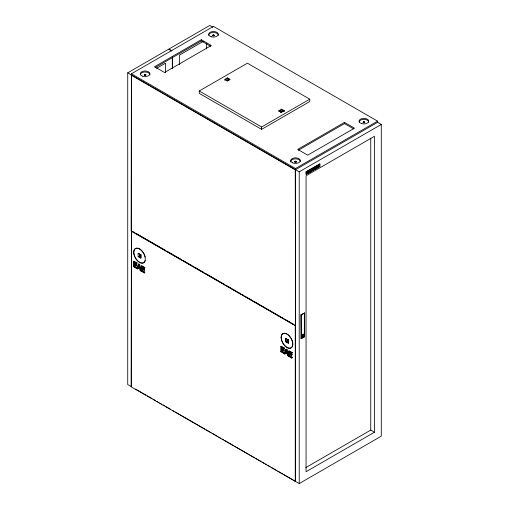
<?xml version="1.0" encoding="UTF-8"?>
<svg xmlns="http://www.w3.org/2000/svg" width="509" height="509" viewBox="0 0 509 509"><rect width="100%" height="100%" fill="white"/><g stroke="black" fill="none" stroke-linecap="round" stroke-linejoin="round"><path stroke-width="0.76" d="M309.504 171.151L308.492 171.438L308.88 171.838L309.65 171.457L308.772 172.487L309.58 172.182L308.969 172.163M310.236 171.425A1.336 0.77 -60 0 0 310.433 171.329C312.132 170.133 309.294 169.382 310.229 171.87L310.465 171.686A1.336 0.77 -60 0 0 310.827 171.558L311.381 170.47L310.465 170.833L309.835 170.248L310.465 170.33L310.465 170.833M137.315 268.924L138.283 267.429L137.837 268.625L137.315 268.924L136.647 268.542L138.321 264.298L138.842 263.999L139.651 264.47L141.324 270.642L140.802 270.941L140.102 270.54L139.657 268.822L137.761 267.734M284.735 354.041L285.708 352.546L285.256 353.736L284.735 354.041L284.073 353.653L285.74 349.416L286.262 349.11L287.076 349.581L288.743 355.753L288.221 356.052L287.528 355.651L287.076 353.94L285.186 352.845M137.945 267.244L139.231 264.928L137.945 267.244L139.472 268.128L138.709 265.234M285.371 352.362L286.128 350.345L286.898 353.24L287.413 352.941L285.886 352.056L285.371 352.362L286.898 353.24M285.886 352.056L286.395 350.714M137.449 267.537L138.842 263.999M284.073 353.653L284.588 353.354L285.702 350.529M307.608 173.384L306.965 173.308L306.965 171.966L307.716 172.697L307.608 173.384L307.213 172.627L308.734 172.736L307.512 172.246L308.295 171.196L308.683 171.418L307.907 172.468L307.512 172.246M307.213 172.436L308.295 171.196M308.683 171.418L307.608 172.659L307.213 171.819M313.13 170.197L313.003 169.414L312.494 170.566L312.106 170.337L312.106 169.586L312.698 169.198L312.742 169.968L313.372 170.057C314.32 168.441 310.388 169.923 312.984 169.179M310.465 171.552C310.744 169.274 311.801 172.099 310.076 171.329L310.7 170.369L310.236 171.278M308.505 171.603C310.42 170.407 307.582 172.29 308.721 172.316M308.893 171.832L309.854 171.24L309.892 172.067L309.268 171.87M309.657 171.673L309.167 172.347L309.657 171.953L309.268 171.45L308.639 172.112L309.268 171.73L309.892 172.067M131.417 230.971L131.144 386.827L299.222 483.55L381.273 436.175L381.273 124.457L377.583 122.325L377.583 121.142L213.475 26.398L131.417 73.773L131.417 386.675L127.727 384.543L127.727 72.825L168.619 49.214L171.692 50.989M131.144 231.131L295.525 325.715L131.144 230.812L131.417 74.957M201.303 39.74L154.532 66.743L164.515 72.507L211.286 45.505L201.303 39.74L201.303 40.924L155.22 67.532M144.384 75.37L145.739 74.581M156.626 68.295L165.47 63.192L165.47 72.711M203.231 41.388L179.422 55.137L179.422 64.656M199.248 90.984L247.387 63.192L309.752 99.191L309.752 101.565L261.613 129.356L199.248 93.351L199.248 90.984L261.613 126.983L309.752 99.191M227.421 77.877L224.685 79.455L227.421 81.033L230.157 79.455L227.421 77.877L227.421 78.666L224.685 80.244M226.467 80.638L228.325 79.9L226.753 80.804M227.275 80.816L228.325 80.212L228.038 79.735M278.843 111.509L278.843 110.72L281.579 109.142L284.315 110.72L284.315 111.509M279.524 111.115L281.579 109.931L283.628 111.115M281.432 112.082L282.482 111.166L280.624 111.904L280.911 112.387M280.624 112.222L282.482 111.166M284.315 110.72L281.579 112.298L278.843 110.72M344.485 122.408L297.714 149.411L307.697 155.175L354.468 128.173L344.485 122.408L344.485 123.592L298.401 150.193M138.124 253.317L140.993 254.818L140.859 258.05L138.124 256.472L138.124 253.317L140.993 254.818M138.124 256.472L140.993 257.974M133.358 261.441L133.88 261.136L136.978 262.924L136.457 263.84L134.02 262.434L134.02 263.859L136.291 265.17L136.813 264.871L136.291 265.787L134.02 264.476L134.02 266.411L136.457 267.817L136.978 267.518L136.457 268.434L133.358 266.646L133.358 261.441L136.978 263.541M131.417 73.773L295.525 168.517L377.583 121.142M131.144 75.116L295.252 169.86L377.856 122.173M134.02 263.859L134.541 263.56L136.813 264.871M136.978 262.924L136.457 263.84M133.358 266.646L133.88 266.341M134.02 266.411L134.541 266.112L136.978 267.518M127.727 72.825L299.222 171.832L381.273 124.457M138.321 264.298L139.129 264.769L139.651 264.47M136.647 268.542L137.169 268.243M141.273 266.003L141.788 265.704L144.887 267.492L144.365 268.408L141.928 267.002L141.928 268.428L144.2 269.738L144.721 269.439L144.2 270.355L141.928 269.045L141.928 270.973L144.365 272.385L144.887 272.086L144.365 272.996L141.273 271.208L141.273 266.003L144.365 267.791L144.887 267.492M306.055 171.832L319.868 164.013L319.868 166.386L306.195 174.282L306.055 171.832L319.868 164.013M316.254 168.396C315.434 167.525 317.043 168.912 315.16 169.026L314.766 168.803L315.02 167.315L315.408 168.721M317.152 166.08L317.406 165.934C318.246 167.162 315.376 169.001 316.038 166.723L316.681 166.806C316 168.842 318.322 167.372 317.546 166.309L317.152 166.08C317.915 167.137 315.644 168.625 316.286 166.583M313.589 168.294C315.046 167.226 313.449 169.777 313.589 168.294C314.969 167.741 314.766 169.274 313.589 168.829M311.279 169.809L311.909 169.898L311.279 169.809L311.667 171.043L311.871 169.472L312.494 169.669M317.673 167.047A2.806 1.622 -60 0 0 318.29 166.793L318.933 165.896L317.972 165.864L318.882 165.145L317.731 165.959L317.807 166.303L318.679 166.112L317.673 166.818L318.061 167.27A2.806 1.622 -60 0 0 318.679 167.016L319.347 166.227L318.354 166.258L319.27 165.584L318.882 165.145M306.965 171.966L307.608 172.042M313.589 168.982L314.467 167.843L313.334 168.288L313.722 168.511C315.376 166.939 314.925 169.72 313.589 168.982L313.589 169.484M314.766 167.461L315.408 167.537M316.038 166.723L316.681 166.806M317.546 166.309L317.794 166.163C318.634 167.385 315.765 169.223 316.426 166.952M312.494 169.554L312.494 170.566M141.928 268.428L142.45 268.128L144.721 269.439M308.339 172.513L308.015 172.697L308.403 172.926M311.279 170.814L311.909 170.903M312.106 170.337L312.259 170.7M312.742 169.968L313.372 170.057M317.673 166.818C320.638 166.939 316.483 166.29 319.27 165.368M306.055 174.199L319.868 166.386M141.273 271.208L141.788 270.909M141.928 270.973L142.45 270.673L144.887 272.086M300.927 314.861L304.624 313.048L304.624 336.729L301.201 338.708L300.927 314.861L304.624 313.048M295.525 325.404L295.252 169.86M285.543 338.428L288.412 339.929L288.279 343.168L285.543 341.59L285.543 338.428L288.412 339.929M285.543 341.59L288.412 343.085M280.783 346.553L281.305 346.254L284.404 348.041L283.882 348.958L281.439 347.545L281.439 348.977L283.717 350.287L284.238 349.988L283.717 350.898L281.439 349.588L281.439 351.522L283.882 352.928L284.404 352.629L283.882 353.545L280.783 351.757L280.783 346.553L283.882 348.341L284.404 348.041M281.439 347.545L281.961 347.246L281.961 348.671L284.238 349.988M281.439 348.977L281.961 348.671M281.439 349.588L281.961 349.289L281.961 351.223L284.404 352.629M300.927 338.549L304.624 336.729M280.783 351.757L281.305 351.458M281.439 351.522L281.961 351.223M285.74 349.416L286.554 349.88L287.076 349.581M288.692 351.121L289.214 350.816L292.312 352.603L291.791 353.52L289.347 352.113L289.347 353.539L291.625 354.849L292.147 354.55L291.625 355.467L289.347 354.156L289.347 356.09L291.791 357.496L292.312 357.197L291.791 358.113L288.692 356.325L288.692 351.121L291.791 352.909L292.312 352.603M289.347 353.539L289.869 353.24L292.147 354.55M289.347 354.156L289.869 353.857L289.869 355.791L292.312 357.197M287.528 355.651L288.049 355.352M288.692 356.325L289.214 356.02M289.347 356.09L289.869 355.791M305.782 467.599L370.743 430.099L374.433 432.23L374.433 136.304L306.055 175.783L306.055 471.709L374.433 432.23M307.907 172.468L308.734 172.736M212.857 27.225L209.778 25.45L168.893 49.055L171.966 50.836M201.303 40.924L210.618 46.306M344.485 123.592L353.8 128.968M227.421 78.666L229.476 79.849M282.482 111.477L282.196 111M318.863 165.368L319.27 165.584M317.406 165.934L317.794 166.163M311.871 169.472L312.494 169.809M310.076 170.108L310.465 170.33M310.076 170.75L310.465 170.973M310.076 171.463L310.452 171.743M309.268 171.317L309.657 171.539M308.492 171.438L308.88 171.667M307.99 171.374L308.378 171.597M307.213 172.627L307.608 172.85M133.479 231.843L134.853 232.638M136.227 233.434L159.572 246.91M160.946 247.705L165.749 250.479M167.124 251.268L171.934 254.042M173.308 254.837L175.363 256.027M176.738 256.822L181.548 259.596M182.916 260.385L191.155 265.144M192.529 265.94L193.904 266.729M195.278 267.524L203.517 272.283M204.892 273.072L218.622 281M219.996 281.795L224.8 284.569M226.174 285.364L230.984 288.139M232.358 288.927L234.414 290.117M235.788 290.913L237.162 291.708M238.536 292.497L240.598 293.687M241.966 294.482L243.34 295.271M244.714 296.066L252.954 300.825M254.328 301.614L277.672 315.096M279.047 315.885L283.857 318.659M285.225 319.455L290.035 322.229M291.409 323.024L293.464 324.214M138.467 266.945L139.485 267.53M140.624 270.234L141.324 270.642M284.588 353.354L285.256 353.736M135.579 389.073L145.879 395.022M147.247 395.811L152.057 398.585M153.432 399.38L155.487 400.57M156.861 401.359L158.235 402.155M159.61 402.943L161.665 404.133M163.039 404.929L164.413 405.718M165.788 406.513L170.591 409.287M172.646 410.477L174.021 411.266M175.395 412.061L204.911 429.106M206.285 429.895L211.089 432.669M212.463 433.464L217.267 436.238M218.641 437.027L220.702 438.217M222.077 439.012L223.451 439.801M224.819 440.597L233.058 445.35M234.433 446.145L248.163 454.073M249.531 454.861L254.341 457.636M255.709 458.431L260.519 461.205M261.887 462L263.948 463.19M265.323 463.979L266.697 464.774M268.065 465.563L270.126 466.753M271.501 467.548L276.304 470.322M277.679 471.111L282.482 473.885M283.857 474.681L294.838 481.024M286.554 349.88L288.221 356.052M139.129 264.769L140.802 270.941M370.743 138.136L370.743 430.099M319.735 163.936L319.735 166.303M315.16 167.684L315.16 169.026M313.977 168.517L313.977 169.058M313.977 169.211L313.722 169.853L313.722 168.511M311.667 170.031L311.667 171.043M311.514 169.669L311.514 170.68M307.353 172.188L307.353 173.531M306.195 171.908L306.195 174.282M304.35 312.889L304.35 336.576M301.201 315.02L301.201 338.708M299.222 171.832L299.222 483.55M295.525 168.517L295.525 481.419M295.252 325.875L295.252 481.578M291.791 352.909L291.791 353.52M291.791 357.496L291.791 358.113M291.625 354.849L291.625 355.467M289.869 351.814L289.869 353.24M288.279 340.006L288.279 343.168M285.683 338.351L285.683 341.507M283.882 348.341L283.882 348.958M283.882 352.928L283.882 353.545M283.717 350.287L283.717 350.898M281.579 109.142L281.579 109.931M261.613 126.983L261.613 129.356M206.635 43.392L206.635 48.947M172.583 57.549L172.583 68.683M172.309 56.913L172.309 68.842M144.365 267.791L144.365 268.408M144.365 272.385L144.365 272.996M144.2 269.738L144.2 270.355M142.45 266.697L142.45 268.128M142.45 268.739L142.45 270.673M140.859 254.894L140.859 258.05M136.457 267.817L136.457 268.434M136.291 265.17L136.291 265.787M134.541 262.135L134.541 263.56M134.541 264.177L134.541 266.112M145.237 260.583A8.22 4.746 60 0 1 136.291 259.176A8.22 4.746 60 0 1 136.291 248.182A8.22 4.746 60 0 1 145.237 257.109M292.083 340.266A8.22 4.746 60 0 1 287.725 347.774A8.22 4.746 60 0 1 281.477 335.577A8.22 4.746 60 0 1 290.785 337.734M291.154 338.345A8.22 4.746 60 0 1 291.81 339.618M290.715 161.926A4.835 2.793 0 0 1 295.048 158.872A4.835 2.793 0 0 1 300.335 161.372M359.068 122.173A4.835 2.793 0 0 1 363.903 119.38A4.835 2.793 0 0 1 368.739 122.173M208.639 35.318A4.835 2.793 0 0 1 213.475 32.525A4.835 2.793 0 0 1 218.31 35.318M140.261 74.798A4.835 2.793 0 0 1 145.097 72.004A4.835 2.793 0 0 1 149.932 74.798M145.809 75.192A0.821 0.477 0 0 1 144.989 75.427A0.821 0.477 0 0 1 144.302 75.078M144.302 74.829A0.821 0.477 0 0 1 144.989 74.486A0.821 0.477 0 0 1 145.809 74.715M213.061 35.891A0.821 0.477 0 0 1 212.845 35.172A0.821 0.477 0 0 1 214.104 35.172A0.821 0.477 0 0 1 213.882 35.891M364.699 122.453A0.821 0.477 0 0 1 364.011 122.796A0.821 0.477 0 0 1 363.191 122.567M363.191 122.09A0.821 0.477 0 0 1 364.011 121.855A0.821 0.477 0 0 1 364.699 122.205M295.939 162.218A0.821 0.477 0 0 1 294.705 161.849A0.821 0.477 0 0 1 295.805 161.359A0.821 0.477 0 0 1 296.111 162.142M303.16 336.277A1.355 0.783 -60 0 1 301.958 335.806A1.355 0.783 -60 0 1 303.313 334.114A1.355 0.783 -60 0 1 303.587 335.743M139.625 254.971L139.625 256.555L139.625 254.971M287.051 340.088L287.051 341.666L287.051 340.088M281.102 337.442A8.22 4.746 60 0 0 289.818 348.29A8.22 4.746 60 0 0 289.818 336.665A8.22 4.746 60 0 0 281.102 337.442M142.679 76.191A4.835 2.793 0 0 0 149.932 73.773A4.835 2.793 0 0 0 142.679 71.355A4.835 2.793 0 0 0 142.679 76.191M292.465 162.778A4.835 2.793 0 0 0 300.297 161.073A4.835 2.793 0 0 0 293.82 158.006A4.835 2.793 0 0 0 292.465 162.778M361.485 123.56A4.835 2.793 0 0 0 368.739 121.142A4.835 2.793 0 0 0 361.485 118.724A4.835 2.793 0 0 0 361.485 123.56M211.057 36.712A4.835 2.793 0 0 0 218.31 34.294A4.835 2.793 0 0 0 211.057 31.876A4.835 2.793 0 0 0 211.057 36.712M363.496 122.58A0.821 0.477 0 0 0 364.724 122.173A0.821 0.477 0 0 0 363.496 121.759A0.821 0.477 0 0 0 363.496 122.58M295.118 162.059A0.821 0.477 0 0 0 296.346 161.646A0.821 0.477 0 0 0 295.118 161.238A0.821 0.477 0 0 0 295.118 162.059M213.061 35.732A0.821 0.477 0 0 0 214.295 35.318A0.821 0.477 0 0 0 213.061 34.911A0.821 0.477 0 0 0 213.061 35.732M144.683 75.205A0.821 0.477 0 0 0 145.918 74.798A0.821 0.477 0 0 0 144.683 74.384A0.821 0.477 0 0 0 144.683 75.205M303.434 336.43A1.355 0.783 -60 0 0 303.86 334.337A1.355 0.783 -60 0 0 302.257 335.755A1.355 0.783 -60 0 0 303.434 336.43M133.676 252.33A8.22 4.746 60 0 0 142.393 263.172A8.22 4.746 60 0 0 142.393 251.548A8.22 4.746 60 0 0 133.676 252.33"/></g></svg>
